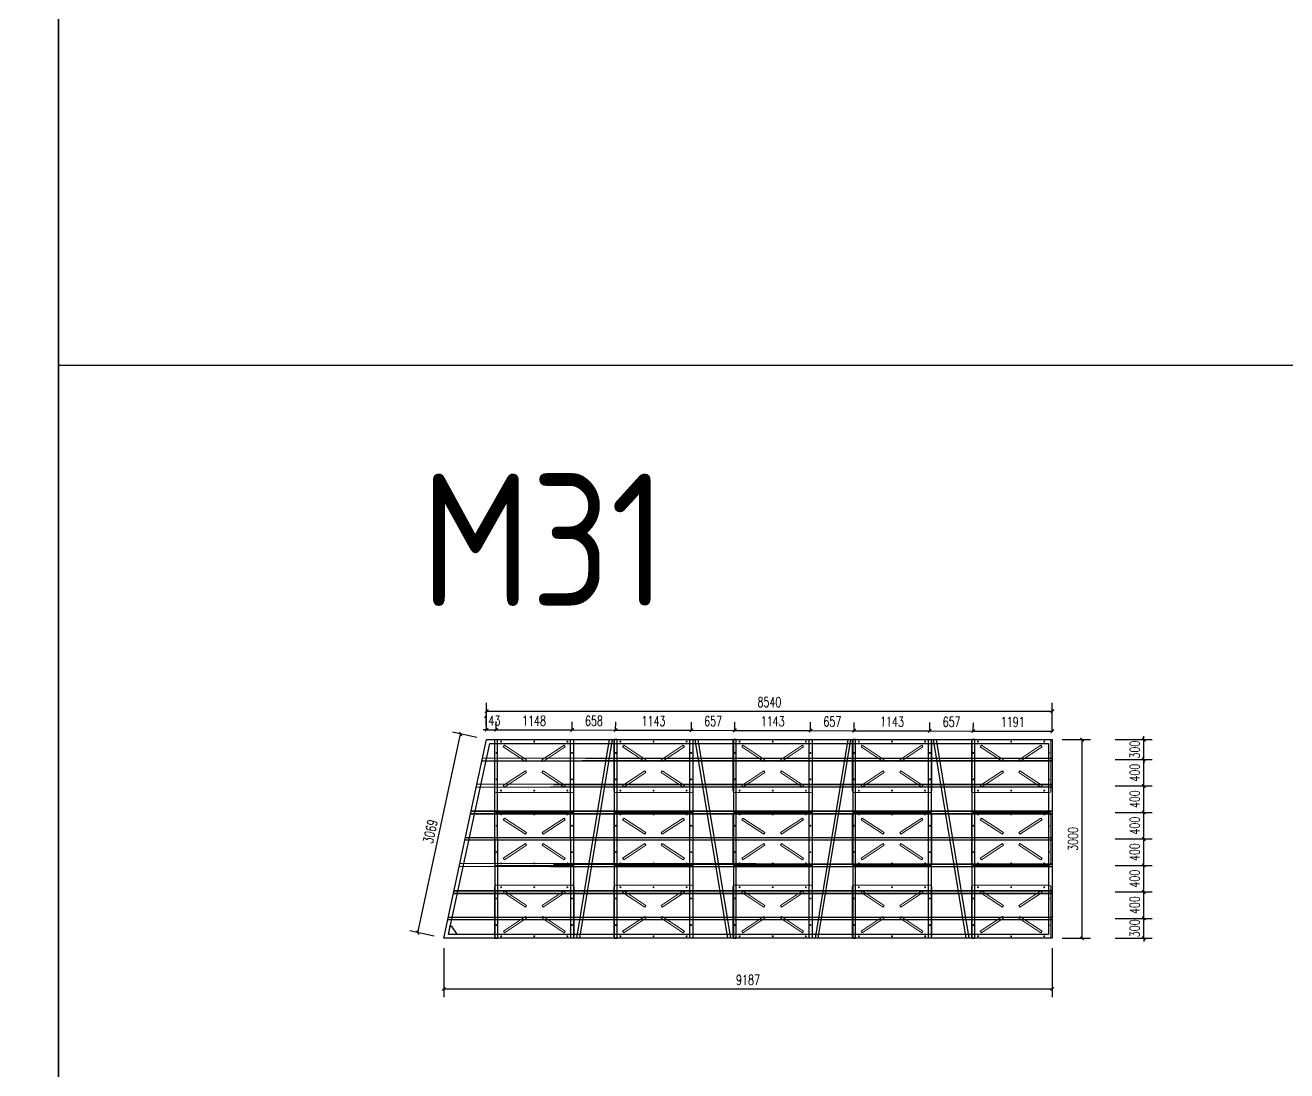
# Model space of a CAD drawing. Extents: x 1254079 to 1500931, y -102737 to 142253.
# Drawn here: x 1371990 to 1391036, y -67891 to -52098 of the extents above; entities that cross this region are included whole.
import ezdxf

# ---------------------------------------------------------------- set-up
doc = ezdxf.new("R2010")
doc.units = 0
doc.header["$LTSCALE"] = 1000
doc.header["$MEASUREMENT"] = 0
for name, color, linetype in [('DOTE', 1, 'Continuous'), ('PUB_DIM', 3, 'Continuous'), ('PUB_TEXT', 7, 'Continuous'), ('W-float bowl浮筒', 253, 'Continuous'), ('W-FLOAT_BOWL浮筒', 253, 'Continuous'), ('W-STEEL_FRAME钢架', 3, 'Continuous'), ('W-STEEL_KEEL钢龙骨', 5, 'Continuous'), ('特殊段命名', 221, 'Continuous'), ('钢架', 90, 'Continuous')]:
    doc.layers.add(name, color=color, linetype=linetype)
doc.styles.add('_TCH_DIM_T3', font='SIMPLEX', dxfattribs={"width": 0.705882, "bigfont": 'GBCBIG'})
doc.styles.get("Standard").update_dxf_attribs({"font": 'gbenor.shx', "bigfont": 'gbcbig.shx'})
doc.dimstyles.new('_TCH_ARCH&&50', dxfattribs={"dimtxt": 148.75, "dimasz": 50, "dimexe": 125, "dimexo": 150, "dimgap": 63.125, "dimtad": 1, "dimdec": 0, "dimzin": 0, "dimdsep": 46, "dimtxsty": '_TCH_DIM_T3', "dimblk": 'ARCHTICK', "dimcen": 0.09, "dimclrt": 7, "dimazin": 2, "dimtfac": 1, "dimtdec": 0, "dimtix": 1, "dimtmove": 2, "dimatfit": 3, "dimfxl": 0, "dimtolj": 1, "dimtzin": 0, "dimarcsym": 0})

# ---------------------------------------------------------------- blocks, each defined once
blk = doc.blocks.new('_ArchTick')
at = {"color": 0, "linetype": 'ByBlock', "const_width": 0.4}
blk.add_lwpolyline([(-0.5, -0.5), (0.5, 0.5)], dxfattribs=at)
blk = doc.blocks.new('*D446')
at = {"layer": 'Defpoints', "color": 0, "transparency": 16777216}
for p in [(1388298, -65589), (1388878, -65589), (1388298, -65889)]:
    blk.add_point(p, dxfattribs=at)
at = {"layer": 'PUB_DIM', "color": 0, "lineweight": -2, "transparency": 16777216}
for p, q in [((1388448, -65589), (1389003, -65589)), ((1388878, -65589), (1388878, -65539)), ((1388878, -65889), (1388878, -65589)), ((1388448, -65889), (1389003, -65889)), ((1388878, -65889), (1388878, -65939))]:
    blk.add_line(p, q, dxfattribs=at)
at = {"layer": 'PUB_DIM', "color": 0, "lineweight": -2, "transparency": 16777216, "xscale": 50, "yscale": 50, "zscale": 50}
for p, rotation in [((1388878, -65589), 269.9992561467271), ((1388878, -65889), 89.9992561467271)]:
    blk.add_blockref('_ArchTick', p, dxfattribs=dict(at, rotation=rotation))
at = {"layer": 'PUB_DIM', "color": 7, "transparency": 16777216, "insert": (1388740, -65739), "char_height": 148.8, "attachment_point": 5, "rotation": 89.9993, "style": '_TCH_DIM_T3'}
blk.add_mtext('\\A1;300', dxfattribs=at)
blk = doc.blocks.new('*D447')
at = {"layer": 'Defpoints', "color": 0, "transparency": 16777216}
for p in [(1388298, -65189), (1388878, -65189), (1388298, -65589)]:
    blk.add_point(p, dxfattribs=at)
at = {"layer": 'PUB_DIM', "color": 0, "lineweight": -2, "transparency": 16777216}
for p, q in [((1388448, -65189), (1389003, -65189)), ((1388878, -65589), (1388878, -65189)), ((1388448, -65589), (1389003, -65589))]:
    blk.add_line(p, q, dxfattribs=at)
at = {"layer": 'PUB_DIM', "color": 0, "lineweight": -2, "transparency": 16777216, "xscale": 50, "yscale": 50, "zscale": 50}
for p, rotation in [((1388878, -65189), 89.99925614672695), ((1388878, -65589), 269.999256146727)]:
    blk.add_blockref('_ArchTick', p, dxfattribs=dict(at, rotation=rotation))
at = {"layer": 'PUB_DIM', "color": 7, "transparency": 16777216, "insert": (1388740, -65389), "char_height": 148.8, "attachment_point": 5, "rotation": 89.9993, "style": '_TCH_DIM_T3'}
blk.add_mtext('\\A1;400', dxfattribs=at)
blk = doc.blocks.new('*D448')
at = {"layer": 'Defpoints', "color": 0, "transparency": 16777216}
for p in [(1388298, -64789), (1388878, -64789), (1388298, -65189)]:
    blk.add_point(p, dxfattribs=at)
at = {"layer": 'PUB_DIM', "color": 0, "lineweight": -2, "transparency": 16777216}
for p, q in [((1388448, -64789), (1389003, -64789)), ((1388878, -65189), (1388878, -64789)), ((1388448, -65189), (1389003, -65189))]:
    blk.add_line(p, q, dxfattribs=at)
at = {"layer": 'PUB_DIM', "color": 0, "lineweight": -2, "transparency": 16777216, "xscale": 50, "yscale": 50, "zscale": 50}
for p, rotation in [((1388878, -64789), 89.99925614673225), ((1388878, -65189), 269.9992561467323)]:
    blk.add_blockref('_ArchTick', p, dxfattribs=dict(at, rotation=rotation))
at = {"layer": 'PUB_DIM', "color": 7, "transparency": 16777216, "insert": (1388740, -64989), "char_height": 148.8, "attachment_point": 5, "rotation": 89.9993, "style": '_TCH_DIM_T3'}
blk.add_mtext('\\A1;400', dxfattribs=at)
blk = doc.blocks.new('*D449')
at = {"layer": 'Defpoints', "color": 0, "transparency": 16777216}
for p in [(1388298, -64389), (1388878, -64389), (1388298, -64789)]:
    blk.add_point(p, dxfattribs=at)
at = {"layer": 'PUB_DIM', "color": 0, "lineweight": -2, "transparency": 16777216}
for p, q in [((1388448, -64389), (1389003, -64389)), ((1388878, -64789), (1388878, -64389)), ((1388448, -64789), (1389003, -64789))]:
    blk.add_line(p, q, dxfattribs=at)
at = {"layer": 'PUB_DIM', "color": 0, "lineweight": -2, "transparency": 16777216, "xscale": 50, "yscale": 50, "zscale": 50}
for p, rotation in [((1388878, -64389), 89.99925614673371), ((1388878, -64789), 269.9992561467337)]:
    blk.add_blockref('_ArchTick', p, dxfattribs=dict(at, rotation=rotation))
at = {"layer": 'PUB_DIM', "color": 7, "transparency": 16777216, "insert": (1388740, -64589), "char_height": 148.8, "attachment_point": 5, "rotation": 89.9993, "style": '_TCH_DIM_T3'}
blk.add_mtext('\\A1;400', dxfattribs=at)
blk = doc.blocks.new('*D450')
at = {"layer": 'Defpoints', "color": 0, "transparency": 16777216}
for p in [(1388298, -63989), (1388878, -63989), (1388298, -64389)]:
    blk.add_point(p, dxfattribs=at)
at = {"layer": 'PUB_DIM', "color": 0, "lineweight": -2, "transparency": 16777216}
for p, q in [((1388448, -63989), (1389003, -63989)), ((1388878, -64389), (1388878, -63989)), ((1388448, -64389), (1389003, -64389))]:
    blk.add_line(p, q, dxfattribs=at)
at = {"layer": 'PUB_DIM', "color": 0, "lineweight": -2, "transparency": 16777216, "xscale": 50, "yscale": 50, "zscale": 50}
for p, rotation in [((1388878, -63989), 89.99925614673371), ((1388878, -64389), 269.9992561467337)]:
    blk.add_blockref('_ArchTick', p, dxfattribs=dict(at, rotation=rotation))
at = {"layer": 'PUB_DIM', "color": 7, "transparency": 16777216, "insert": (1388741, -64189), "char_height": 148.8, "attachment_point": 5, "rotation": 89.9993, "style": '_TCH_DIM_T3'}
blk.add_mtext('\\A1;400', dxfattribs=at)
blk = doc.blocks.new('*D451')
at = {"layer": 'Defpoints', "color": 0, "transparency": 16777216}
for p in [(1388298, -63589), (1388878, -63589), (1388298, -63989)]:
    blk.add_point(p, dxfattribs=at)
at = {"layer": 'PUB_DIM', "color": 0, "lineweight": -2, "transparency": 16777216}
for p, q in [((1388448, -63589), (1389003, -63589)), ((1388878, -63989), (1388878, -63589)), ((1388448, -63989), (1389003, -63989))]:
    blk.add_line(p, q, dxfattribs=at)
at = {"layer": 'PUB_DIM', "color": 0, "lineweight": -2, "transparency": 16777216, "xscale": 50, "yscale": 50, "zscale": 50}
for p, rotation in [((1388878, -63589), 89.9992561467015), ((1388878, -63989), 269.9992561467015)]:
    blk.add_blockref('_ArchTick', p, dxfattribs=dict(at, rotation=rotation))
at = {"layer": 'PUB_DIM', "color": 7, "transparency": 16777216, "insert": (1388741, -63789), "char_height": 148.8, "attachment_point": 5, "rotation": 89.9993, "style": '_TCH_DIM_T3'}
blk.add_mtext('\\A1;400', dxfattribs=at)
blk = doc.blocks.new('*D452')
at = {"layer": 'Defpoints', "color": 0, "transparency": 16777216}
for p in [(1388298, -63189), (1388878, -63189), (1388298, -63589)]:
    blk.add_point(p, dxfattribs=at)
at = {"layer": 'PUB_DIM', "color": 0, "lineweight": -2, "transparency": 16777216}
for p, q in [((1388448, -63189), (1389003, -63189)), ((1388878, -63589), (1388878, -63189)), ((1388448, -63589), (1389003, -63589))]:
    blk.add_line(p, q, dxfattribs=at)
at = {"layer": 'PUB_DIM', "color": 0, "lineweight": -2, "transparency": 16777216, "xscale": 50, "yscale": 50, "zscale": 50}
for p, rotation in [((1388878, -63189), 89.99925614673093), ((1388878, -63589), 269.9992561467309)]:
    blk.add_blockref('_ArchTick', p, dxfattribs=dict(at, rotation=rotation))
at = {"layer": 'PUB_DIM', "color": 7, "transparency": 16777216, "insert": (1388741, -63389), "char_height": 148.8, "attachment_point": 5, "rotation": 89.9993, "style": '_TCH_DIM_T3'}
blk.add_mtext('\\A1;400', dxfattribs=at)
blk = doc.blocks.new('*D453')
at = {"layer": 'Defpoints', "color": 0, "transparency": 16777216}
for p in [(1388298, -62889), (1388878, -62889), (1388298, -63189)]:
    blk.add_point(p, dxfattribs=at)
at = {"layer": 'PUB_DIM', "color": 0, "lineweight": -2, "transparency": 16777216}
for p, q in [((1388878, -62889), (1388878, -62839)), ((1388448, -62889), (1389003, -62889)), ((1388878, -63189), (1388878, -62889)), ((1388448, -63189), (1389003, -63189)), ((1388878, -63189), (1388878, -63239))]:
    blk.add_line(p, q, dxfattribs=at)
at = {"layer": 'PUB_DIM', "color": 0, "lineweight": -2, "transparency": 16777216, "xscale": 50, "yscale": 50, "zscale": 50}
for p, rotation in [((1388878, -62889), 269.9992561467388), ((1388878, -63189), 89.99925614673876)]:
    blk.add_blockref('_ArchTick', p, dxfattribs=dict(at, rotation=rotation))
at = {"layer": 'PUB_DIM', "color": 7, "transparency": 16777216, "insert": (1388741, -63039), "char_height": 148.8, "attachment_point": 5, "rotation": 89.9993, "style": '_TCH_DIM_T3'}
blk.add_mtext('\\A1;300', dxfattribs=at)
blk = doc.blocks.new('*D454')
at = {"layer": 'Defpoints', "color": 0, "transparency": 16777216}
for p in [(1379099, -62740), (1378956, -62889), (1379098, -62890)]:
    blk.add_point(p, dxfattribs=at)
at = {"layer": 'PUB_DIM', "color": 0, "lineweight": -2, "transparency": 16777216}
for p, q in [((1378956, -62739), (1378956, -62614)), ((1379099, -62740), (1379099, -62615)), ((1378956, -62739), (1378906, -62739)), ((1378956, -62739), (1379099, -62740)), ((1379099, -62740), (1379149, -62740))]:
    blk.add_line(p, q, dxfattribs=at)
at = {"layer": 'PUB_DIM', "color": 0, "lineweight": -2, "transparency": 16777216, "xscale": 50, "yscale": 50, "zscale": 50}
for p, rotation in [((1378956, -62739), 359.8467853766131), ((1379099, -62740), 179.8467853766131)]:
    blk.add_blockref('_ArchTick', p, dxfattribs=dict(at, rotation=rotation))
at = {"layer": 'PUB_DIM', "color": 7, "transparency": 16777216, "insert": (1379028, -62602), "char_height": 148.8, "attachment_point": 5, "rotation": 359.8468, "style": '_TCH_DIM_T3'}
blk.add_mtext('\\A1;143', dxfattribs=at)
blk = doc.blocks.new('*D455')
at = {"layer": 'Defpoints', "color": 0, "transparency": 16777216}
for p in [(1380247, -62743), (1379098, -62890), (1380246, -62893)]:
    blk.add_point(p, dxfattribs=at)
at = {"layer": 'PUB_DIM', "color": 0, "lineweight": -2, "transparency": 16777216}
for p, q in [((1379099, -62740), (1379099, -62615)), ((1380247, -62743), (1380247, -62618)), ((1379099, -62740), (1380247, -62743))]:
    blk.add_line(p, q, dxfattribs=at)
at = {"layer": 'PUB_DIM', "color": 0, "lineweight": -2, "transparency": 16777216, "xscale": 50, "yscale": 50, "zscale": 50}
for p, rotation in [((1379099, -62740), 179.8467853766128), ((1380247, -62743), 359.8467853766128)]:
    blk.add_blockref('_ArchTick', p, dxfattribs=dict(at, rotation=rotation))
at = {"layer": 'PUB_DIM', "color": 7, "transparency": 16777216, "insert": (1379673, -62604), "char_height": 148.8, "attachment_point": 5, "rotation": 359.8468, "style": '_TCH_DIM_T3'}
blk.add_mtext('\\A1;1148', dxfattribs=at)
blk = doc.blocks.new('*D456')
at = {"layer": 'Defpoints', "color": 0, "transparency": 16777216}
for p in [(1380904, -62745), (1380246, -62893), (1380904, -62895)]:
    blk.add_point(p, dxfattribs=at)
at = {"layer": 'PUB_DIM', "color": 0, "lineweight": -2, "transparency": 16777216}
for p, q in [((1380247, -62743), (1380247, -62618)), ((1380904, -62745), (1380905, -62620)), ((1380247, -62743), (1380904, -62745))]:
    blk.add_line(p, q, dxfattribs=at)
at = {"layer": 'PUB_DIM', "color": 0, "lineweight": -2, "transparency": 16777216, "xscale": 50, "yscale": 50, "zscale": 50}
for p, rotation in [((1380247, -62743), 179.8467853766131), ((1380904, -62745), 359.8467853766131)]:
    blk.add_blockref('_ArchTick', p, dxfattribs=dict(at, rotation=rotation))
at = {"layer": 'PUB_DIM', "color": 7, "transparency": 16777216, "insert": (1380576, -62606), "char_height": 148.8, "attachment_point": 5, "rotation": 359.8468, "style": '_TCH_DIM_T3'}
blk.add_mtext('\\A1;658', dxfattribs=at)
blk = doc.blocks.new('*D457')
at = {"layer": 'Defpoints', "color": 0, "transparency": 16777216}
for p in [(1382047, -62748), (1380904, -62895), (1382047, -62898)]:
    blk.add_point(p, dxfattribs=at)
at = {"layer": 'PUB_DIM', "color": 0, "lineweight": -2, "transparency": 16777216}
for p, q in [((1380904, -62745), (1380905, -62620)), ((1382047, -62748), (1382048, -62623)), ((1380904, -62745), (1382047, -62748))]:
    blk.add_line(p, q, dxfattribs=at)
at = {"layer": 'PUB_DIM', "color": 0, "lineweight": -2, "transparency": 16777216, "xscale": 50, "yscale": 50, "zscale": 50}
for p, rotation in [((1380904, -62745), 179.8467853766132), ((1382047, -62748), 359.8467853766132)]:
    blk.add_blockref('_ArchTick', p, dxfattribs=dict(at, rotation=rotation))
at = {"layer": 'PUB_DIM', "color": 7, "transparency": 16777216, "insert": (1381476, -62609), "char_height": 148.8, "attachment_point": 5, "rotation": 359.8468, "style": '_TCH_DIM_T3'}
blk.add_mtext('\\A1;1143', dxfattribs=at)
blk = doc.blocks.new('*D458')
at = {"layer": 'Defpoints', "color": 0, "transparency": 16777216}
for p in [(1382704, -62749), (1382047, -62898), (1382704, -62899)]:
    blk.add_point(p, dxfattribs=at)
at = {"layer": 'PUB_DIM', "color": 0, "lineweight": -2, "transparency": 16777216}
for p, q in [((1382047, -62748), (1382048, -62623)), ((1382704, -62749), (1382705, -62624)), ((1382047, -62748), (1382704, -62749))]:
    blk.add_line(p, q, dxfattribs=at)
at = {"layer": 'PUB_DIM', "color": 0, "lineweight": -2, "transparency": 16777216, "xscale": 50, "yscale": 50, "zscale": 50}
for p, rotation in [((1382047, -62748), 179.8467853766131), ((1382704, -62749), 359.8467853766131)]:
    blk.add_blockref('_ArchTick', p, dxfattribs=dict(at, rotation=rotation))
at = {"layer": 'PUB_DIM', "color": 7, "transparency": 16777216, "insert": (1382376, -62611), "char_height": 148.8, "attachment_point": 5, "rotation": 359.8468, "style": '_TCH_DIM_T3'}
blk.add_mtext('\\A1;657', dxfattribs=at)
blk = doc.blocks.new('*D459')
at = {"layer": 'Defpoints', "color": 0, "transparency": 16777216}
for p in [(1383847, -62752), (1382704, -62899), (1383847, -62902)]:
    blk.add_point(p, dxfattribs=at)
at = {"layer": 'PUB_DIM', "color": 0, "lineweight": -2, "transparency": 16777216}
for p, q in [((1382704, -62749), (1382705, -62624)), ((1383847, -62752), (1383848, -62627)), ((1382704, -62749), (1383847, -62752))]:
    blk.add_line(p, q, dxfattribs=at)
at = {"layer": 'PUB_DIM', "color": 0, "lineweight": -2, "transparency": 16777216, "xscale": 50, "yscale": 50, "zscale": 50}
for p, rotation in [((1382704, -62749), 179.8467853766128), ((1383847, -62752), 359.8467853766128)]:
    blk.add_blockref('_ArchTick', p, dxfattribs=dict(at, rotation=rotation))
at = {"layer": 'PUB_DIM', "color": 7, "transparency": 16777216, "insert": (1383276, -62613), "char_height": 148.8, "attachment_point": 5, "rotation": 359.8468, "style": '_TCH_DIM_T3'}
blk.add_mtext('\\A1;1143', dxfattribs=at)
blk = doc.blocks.new('*D460')
at = {"layer": 'Defpoints', "color": 0, "transparency": 16777216}
for p in [(1384504, -62754), (1383847, -62902), (1384504, -62904)]:
    blk.add_point(p, dxfattribs=at)
at = {"layer": 'PUB_DIM', "color": 0, "lineweight": -2, "transparency": 16777216}
for p, q in [((1383847, -62752), (1383848, -62627)), ((1384504, -62754), (1384505, -62629)), ((1383847, -62752), (1384504, -62754))]:
    blk.add_line(p, q, dxfattribs=at)
at = {"layer": 'PUB_DIM', "color": 0, "lineweight": -2, "transparency": 16777216, "xscale": 50, "yscale": 50, "zscale": 50}
for p, rotation in [((1383847, -62752), 179.8467853766132), ((1384504, -62754), 359.8467853766132)]:
    blk.add_blockref('_ArchTick', p, dxfattribs=dict(at, rotation=rotation))
at = {"layer": 'PUB_DIM', "color": 7, "transparency": 16777216, "insert": (1384176, -62616), "char_height": 148.8, "attachment_point": 5, "rotation": 359.8468, "style": '_TCH_DIM_T3'}
blk.add_mtext('\\A1;657', dxfattribs=at)
blk = doc.blocks.new('*D461')
at = {"layer": 'Defpoints', "color": 0, "transparency": 16777216}
for p in [(1385647, -62757), (1384504, -62904), (1385647, -62907)]:
    blk.add_point(p, dxfattribs=at)
at = {"layer": 'PUB_DIM', "color": 0, "lineweight": -2, "transparency": 16777216}
for p, q in [((1384504, -62754), (1384505, -62629)), ((1385647, -62757), (1385648, -62632)), ((1384504, -62754), (1385647, -62757))]:
    blk.add_line(p, q, dxfattribs=at)
at = {"layer": 'PUB_DIM', "color": 0, "lineweight": -2, "transparency": 16777216, "xscale": 50, "yscale": 50, "zscale": 50}
for p, rotation in [((1384504, -62754), 179.8467853766132), ((1385647, -62757), 359.8467853766132)]:
    blk.add_blockref('_ArchTick', p, dxfattribs=dict(at, rotation=rotation))
at = {"layer": 'PUB_DIM', "color": 7, "transparency": 16777216, "insert": (1385076, -62618), "char_height": 148.8, "attachment_point": 5, "rotation": 359.8468, "style": '_TCH_DIM_T3'}
blk.add_mtext('\\A1;1143', dxfattribs=at)
blk = doc.blocks.new('*D462')
at = {"layer": 'Defpoints', "color": 0, "transparency": 16777216}
for p in [(1386304, -62759), (1385647, -62907), (1386304, -62909)]:
    blk.add_point(p, dxfattribs=at)
at = {"layer": 'PUB_DIM', "color": 0, "lineweight": -2, "transparency": 16777216}
for p, q in [((1385647, -62757), (1385648, -62632)), ((1386304, -62759), (1386305, -62634)), ((1385647, -62757), (1386304, -62759))]:
    blk.add_line(p, q, dxfattribs=at)
at = {"layer": 'PUB_DIM', "color": 0, "lineweight": -2, "transparency": 16777216, "xscale": 50, "yscale": 50, "zscale": 50}
for p, rotation in [((1385647, -62757), 179.8467853766125), ((1386304, -62759), 359.8467853766126)]:
    blk.add_blockref('_ArchTick', p, dxfattribs=dict(at, rotation=rotation))
at = {"layer": 'PUB_DIM', "color": 7, "transparency": 16777216, "insert": (1385976, -62621), "char_height": 148.8, "attachment_point": 5, "rotation": 359.8468, "style": '_TCH_DIM_T3'}
blk.add_mtext('\\A1;657', dxfattribs=at)
blk = doc.blocks.new('*D463')
at = {"layer": 'Defpoints', "color": 0, "transparency": 16777216}
for p in [(1387496, -62762), (1386304, -62909), (1387495, -62912)]:
    blk.add_point(p, dxfattribs=at)
at = {"layer": 'PUB_DIM', "color": 0, "lineweight": -2, "transparency": 16777216}
for p, q in [((1386304, -62759), (1386305, -62634)), ((1387496, -62762), (1387496, -62637)), ((1386304, -62759), (1387496, -62762))]:
    blk.add_line(p, q, dxfattribs=at)
at = {"layer": 'PUB_DIM', "color": 0, "lineweight": -2, "transparency": 16777216, "xscale": 50, "yscale": 50, "zscale": 50}
for p, rotation in [((1386304, -62759), 179.8467853766131), ((1387496, -62762), 359.8467853766131)]:
    blk.add_blockref('_ArchTick', p, dxfattribs=dict(at, rotation=rotation))
at = {"layer": 'PUB_DIM', "color": 7, "transparency": 16777216, "insert": (1386900, -62623), "char_height": 148.8, "attachment_point": 5, "rotation": 359.8468, "style": '_TCH_DIM_T3'}
blk.add_mtext('\\A1;1191', dxfattribs=at)
blk = doc.blocks.new('*D464')
at = {"layer": 'Defpoints', "color": 0, "transparency": 16777216}
for p in [(1378564, -62805), (1378956, -62889), (1378308, -65889)]:
    blk.add_point(p, dxfattribs=at)
at = {"layer": 'PUB_DIM', "color": 0, "lineweight": -2, "transparency": 16777216}
for p, q in [((1377917, -65805), (1378564, -62805)), ((1378809, -62858), (1378442, -62778)), ((1378162, -65858), (1377795, -65778))]:
    blk.add_line(p, q, dxfattribs=at)
at = {"layer": 'PUB_DIM', "color": 0, "lineweight": -2, "transparency": 16777216, "xscale": 50, "yscale": 50, "zscale": 50}
for p, rotation in [((1378564, -62805), 77.81889197564294), ((1377917, -65805), 257.8188919756429)]:
    blk.add_blockref('_ArchTick', p, dxfattribs=dict(at, rotation=rotation))
at = {"layer": 'PUB_DIM', "color": 7, "transparency": 16777216, "insert": (1378106, -64276), "char_height": 148.8, "attachment_point": 5, "rotation": 77.8189, "style": '_TCH_DIM_T3'}
blk.add_mtext('\\A1;3069', dxfattribs=at)
blk = doc.blocks.new('*D465')
at = {"layer": 'Defpoints', "color": 0, "transparency": 16777216}
for p in [(1378308, -65889), (1387496, -65889), (1387496, -66655)]:
    blk.add_point(p, dxfattribs=at)
at = {"layer": 'PUB_DIM', "color": 0, "lineweight": -2, "transparency": 16777216}
for p, q in [((1378308, -66039), (1378308, -66780)), ((1387496, -66039), (1387496, -66780)), ((1378308, -66655), (1387496, -66655))]:
    blk.add_line(p, q, dxfattribs=at)
at = {"layer": 'PUB_DIM', "color": 0, "lineweight": -2, "transparency": 16777216, "xscale": 50, "yscale": 50, "zscale": 50, "rotation": 180}
blk.add_blockref('_ArchTick', (1378308, -66655), dxfattribs=at)
at = {"layer": 'PUB_DIM', "color": 0, "lineweight": -2, "transparency": 16777216, "xscale": 50, "yscale": 50, "zscale": 50}
blk.add_blockref('_ArchTick', (1387496, -66655), dxfattribs=at)
at = {"layer": 'PUB_DIM', "color": 7, "transparency": 16777216, "insert": (1382902, -66518), "char_height": 148.8, "attachment_point": 5, "style": '_TCH_DIM_T3'}
blk.add_mtext('\\A1;9187', dxfattribs=at)
blk = doc.blocks.new('*D466')
at = {"layer": 'Defpoints', "color": 0, "transparency": 16777216}
for p in [(1387496, -62889), (1387946, -62889), (1387496, -65889)]:
    blk.add_point(p, dxfattribs=at)
at = {"layer": 'PUB_DIM', "color": 0, "lineweight": -2, "transparency": 16777216}
for p, q in [((1387646, -62889), (1388071, -62889)), ((1387946, -65889), (1387946, -62889)), ((1387646, -65889), (1388071, -65889))]:
    blk.add_line(p, q, dxfattribs=at)
at = {"layer": 'PUB_DIM', "color": 0, "lineweight": -2, "transparency": 16777216, "xscale": 50, "yscale": 50, "zscale": 50}
for p, rotation in [((1387946, -62889), 90), ((1387946, -65889), 270)]:
    blk.add_blockref('_ArchTick', p, dxfattribs=dict(at, rotation=rotation))
at = {"layer": 'PUB_DIM', "color": 7, "transparency": 16777216, "insert": (1387809, -64389), "char_height": 148.8, "attachment_point": 5, "rotation": 90, "style": '_TCH_DIM_T3'}
blk.add_mtext('\\A1;3000', dxfattribs=at)
blk = doc.blocks.new('*D467')
at = {"layer": 'Defpoints', "color": 0, "transparency": 16777216}
for p in [(1387496, -62459), (1378956, -62889), (1387496, -62889)]:
    blk.add_point(p, dxfattribs=at)
at = {"layer": 'PUB_DIM', "color": 0, "lineweight": -2, "transparency": 16777216}
for p, q in [((1378956, -62739), (1378956, -62334)), ((1378956, -62459), (1387496, -62459)), ((1387496, -62739), (1387496, -62334))]:
    blk.add_line(p, q, dxfattribs=at)
at = {"layer": 'PUB_DIM', "color": 0, "lineweight": -2, "transparency": 16777216, "xscale": 50, "yscale": 50, "zscale": 50, "rotation": 180}
blk.add_blockref('_ArchTick', (1378956, -62459), dxfattribs=at)
at = {"layer": 'PUB_DIM', "color": 0, "lineweight": -2, "transparency": 16777216, "xscale": 50, "yscale": 50, "zscale": 50}
blk.add_blockref('_ArchTick', (1387496, -62459), dxfattribs=at)
at = {"layer": 'PUB_DIM', "color": 7, "transparency": 16777216, "insert": (1383226, -62322), "char_height": 148.8, "attachment_point": 5, "style": '_TCH_DIM_T3'}
blk.add_mtext('\\A1;8540', dxfattribs=at)
blk = doc.blocks.new('$matou$00000145')
at = {"layer": 'W-float bowl浮筒', "lineweight": 0}
for p, q in [((-575, 400), (575, 400)), ((-600, -375), (-600, 375)), ((-577, 200), (-563, 200)), ((-570, 207), (-570, 193)), ((-507, 370), (-493, 370)), ((-500, 377), (-500, 363)), ((-7, 370), (7, 370)), ((0, 377), (0, 363)), ((493, 370), (507, 370)), ((500, 377), (500, 363)), ((563, 200), (577, 200)), ((570, 207), (570, 193)), ((600, 375), (600, -375)), ((-577, -200), (-563, -200)), ((-570, -193), (-570, -207)), ((-507, -370), (-493, -370)), ((-500, -377), (-500, -363)), ((-7, -370), (7, -370)), ((0, -377), (0, -363)), ((493, -370), (507, -370)), ((500, -377), (500, -363)), ((563, -200), (577, -200)), ((570, -193), (570, -207)), ((575, -400), (-575, -400))]:
    blk.add_line(p, q, dxfattribs=at)
at = {"layer": 'W-float bowl浮筒', "lineweight": 0, "ltscale": 100}
for points in [[(-450, 316), (-117, 95), (-133, 70), (-467, 291)], [(450, 316), (117, 95), (133, 70), (467, 291)], [(-450, -316), (-117, -95), (-133, -70), (-467, -291)], [(450, -316), (117, -95), (133, -70), (467, -291)]]:
    blk.add_lwpolyline(points, close=True, dxfattribs=at)
at = {"layer": 'W-float bowl浮筒', "lineweight": 0}
for centre in [(-570, 200), (-500, 370), (0, 370), (500, 370), (570, 200), (-570, -200), (-500, -370), (0, -370), (500, -370), (570, -200)]:
    blk.add_circle(centre, 7, dxfattribs=at)
for centre, start, end in [((-575, 375), 90, 180), ((575, 375), 0, 90), ((-575, -375), 180, 270), ((575, -375), 270, 0)]:
    blk.add_arc(centre, 25, start, end, dxfattribs=at)

msp = doc.modelspace()

# ---------------------------------------------------------------- linework, layer by layer
at = {"layer": 'DOTE'}
msp.add_lwpolyline([(1378380, -65831.3), (1378407.5, -65703.9), (1378421.5, -65703.9), (1378500.1, -65822.3), (1378500.1, -65831.3)], close=True, dxfattribs=at)
at = {"layer": 'W-STEEL_FRAME钢架'}
for points in [[(1379082.6, -65889.2), (1379125.6, -65889.2), (1379119.9, -62889.7), (1379076.9, -62889.7)], [(1380268.6, -65889.2), (1380225.6, -65889.2), (1380224.8, -62889.3), (1380267.8, -62889.3)], [(1380882.6, -65889.2), (1380925.6, -65889.2), (1380925.6, -62889.2), (1380882.6, -62889.2)], [(1382068.6, -65889.2), (1382025.6, -65889.2), (1382025.6, -62889.2), (1382068.6, -62889.2)], [(1382682.6, -65889.2), (1382725.6, -65889.2), (1382725.6, -62889.2), (1382682.6, -62889.2)], [(1383868.6, -65889.2), (1383825.6, -65889.2), (1383825.6, -62889.2), (1383868.6, -62889.2)], [(1384482.6, -65889.2), (1384525.6, -65889.2), (1384525.6, -62889.2), (1384482.6, -62889.2)], [(1385668.6, -65889.2), (1385625.6, -65889.2), (1385625.6, -62889.2), (1385668.6, -62889.2)], [(1386282.6, -65889.2), (1386325.6, -65889.2), (1386325.6, -62889.2), (1386282.6, -62889.2)]]:
    msp.add_lwpolyline(points, close=True, dxfattribs=at)
at = {"layer": 'W-STEEL_KEEL钢龙骨'}
for p, q in [((1378886.2, -63211.6), (1387495.5, -63211.1)), ((1387495.5, -63171.1), (1378894.8, -63171.6)), ((1387495.5, -63208), (1380401.1, -63210.7)), ((1380450.1, -63170.6), (1387495.5, -63168)), ((1378802.3, -63599.9), (1387495.5, -63608.7)), ((1387495.5, -63568.7), (1378811, -63559.9)), ((1387495.5, -63608.9), (1379919.9, -63608.4)), ((1379963.5, -63568.4), (1387495.5, -63568.9)), ((1378722.1, -63971.5), (1387495.5, -63969.5)), ((1387495.5, -63970.1), (1378722.2, -63971.2)), ((1387495.5, -64009.5), (1378713.5, -64011.5)), ((1378713.5, -64011.2), (1387495.5, -64010.1)), ((1378636.3, -64369.2), (1387495.5, -64369.2)), ((1387495.5, -64409.2), (1378627.6, -64409.2)), ((1378543.1, -64800.9), (1387495.5, -64809.9)), ((1387495.5, -64769.9), (1378551.7, -64760.9)), ((1387495.5, -64810.1), (1379919.9, -64809.6)), ((1379963.5, -64769.6), (1387495.5, -64770.1)), ((1387495.5, -65210.7), (1378454.2, -65212.8)), ((1378454.2, -65212.4), (1387495.5, -65211.3)), ((1378462.8, -65172.8), (1387495.5, -65170.7)), ((1387495.5, -65171.3), (1378462.9, -65172.4)), ((1387495.5, -65610.4), (1378368.3, -65610.4)), ((1378377, -65570.4), (1387495.5, -65570.4))]:
    msp.add_line(p, q, dxfattribs=at)
at = {"layer": '特殊段命名'}
msp.add_lwpolyline([(1283443.8, 1620.5), (1372490.4, 1620.5), (1372490.4, -88861.8), (1283443.8, -88861.8)], close=True, dxfattribs=at)
at = {"layer": '钢架'}
for points in [[(1372490.4, -37868.8), (1450385, -37868.8), (1450385, -88861.8), (1372490.4, -88861.8)], [(1387495.5, -62889.3), (1387495.5, -65889.3), (1378308.1, -65889.3), (1378955.7, -62889.3)], [(1387437.5, -62947.3), (1387437.5, -65831.3), (1378380, -65831.3), (1379002.5, -62947.3)]]:
    msp.add_lwpolyline(points, close=True, dxfattribs=at)
for points in [[(1372490.4, -57235.2), (1450385, -57235.2)], [(1380807.3, -62889.2), (1380315.3, -65889.2)], [(1380850.9, -62889.2), (1380358.9, -65889.2)], [(1382100.3, -62889.2), (1382592.3, -65889.2)], [(1382143.8, -62889.2), (1382635.9, -65889.2)], [(1384407.3, -62889.2), (1383915.3, -65889.2)], [(1384450.9, -62889.2), (1383958.9, -65889.2)], [(1385700.3, -62889.2), (1386192.3, -65889.2)], [(1385743.8, -62889.2), (1386235.9, -65889.2)]]:
    msp.add_lwpolyline(points, dxfattribs=at)

# ---------------------------------------------------------------- block references
at = {"layer": 'W-FLOAT_BOWL浮筒', "yscale": -1}
for p in [(1379675, -63289.7), (1381475.6, -63289.2), (1383275.6, -63289.2), (1385075.6, -63289.2), (1386875.6, -63289.2), (1379675.3, -64389.2), (1381475.6, -64389.2), (1383275.6, -64389.2), (1385075.6, -64389.2), (1386875.6, -64389.2), (1379675.6, -65489.2), (1381475.6, -65489.2), (1383275.6, -65489.2), (1385075.6, -65489.2), (1386875.6, -65489.2)]:
    msp.add_blockref('$matou$00000145', p, dxfattribs=at)

# ---------------------------------------------------------------- texts
at = {"layer": 'PUB_TEXT'}
msp.add_text('M31', height=2000, dxfattribs=at).set_placement((1377962.3, -60870.5))

# ---------------------------------------------------------------- dimensions: what is measured, and where the dimension line sits
at = {"layer": 'PUB_DIM'}
for p1, p2, distance, picture, middle in [((1378955.7, -62889.3), (1387495.5, -62889.3), 430.2, '*D467', (1383225.6, -62321.6)), ((1378955.7, -62889.3), (1379098.4, -62889.7), 150, '*D454', (1379027.8, -62602)), ((1379098.4, -62889.7), (1380246.3, -62892.8), 150, '*D455', (1379673.1, -62603.7)), ((1380246.3, -62892.8), (1380904.1, -62894.5), 150, '*D456', (1380576, -62606.1)), ((1380904.1, -62894.5), (1382047, -62897.6), 150, '*D457', (1381476.3, -62608.6)), ((1382047, -62897.6), (1382704, -62899.3), 150, '*D458', (1382376.3, -62611)), ((1382704, -62899.3), (1383847, -62902.4), 150, '*D459', (1383276.3, -62613.4)), ((1383847, -62902.4), (1384504, -62904.2), 150, '*D460', (1384176.3, -62615.8)), ((1384504, -62904.2), (1385647, -62907.2), 150, '*D461', (1385076.3, -62618.2)), ((1385647, -62907.2), (1386304, -62909), 150, '*D462', (1385976.3, -62620.6)), ((1386304, -62909), (1387495.4, -62912.2), 150, '*D463', (1386900.5, -62623.1)), ((1378308.1, -65889.3), (1378955.7, -62889.3), 400.3, '*D464', (1378106.3, -64275.8)), ((1388297.6, -63189.2), (1388297.6, -62889.2), -580.5, '*D453', (1388740.5, -63039.2)), ((1387495.5, -65889.3), (1387495.5, -62889.3), -450.7, '*D466', (1387808.7, -64389.3)), ((1388297.6, -63589.2), (1388297.6, -63189.2), -580.5, '*D452', (1388740.5, -63389.2)), ((1388297.5, -63989.2), (1388297.6, -63589.2), -580.5, '*D451', (1388740.5, -63789.2)), ((1388297.5, -64389.1), (1388297.5, -63989.2), -580.5, '*D450', (1388740.5, -64189.2)), ((1388297.5, -64789.1), (1388297.5, -64389.1), -580.5, '*D449', (1388740.5, -64589.1)), ((1388297.5, -65189.1), (1388297.5, -64789.1), -580.5, '*D448', (1388740.5, -64989.1)), ((1388297.5, -65589.2), (1388297.5, -65189.1), -580.5, '*D447', (1388740.5, -65389.2)), ((1388297.5, -65889.1), (1388297.5, -65589.2), -580.5, '*D446', (1388740.5, -65739.2)), ((1378308.1, -65889.3), (1387495.5, -65889.3), -765.9, '*D465', (1382901.8, -66517.7))]:
    dim = msp.add_aligned_dim(p1=p1, p2=p2, distance=distance, dimstyle='_TCH_ARCH&&50', dxfattribs=at)
    dim.commit()
    dim.dimension.update_dxf_attribs({"geometry": picture, "text_midpoint": middle})

doc.saveas('drawing.dxf')
